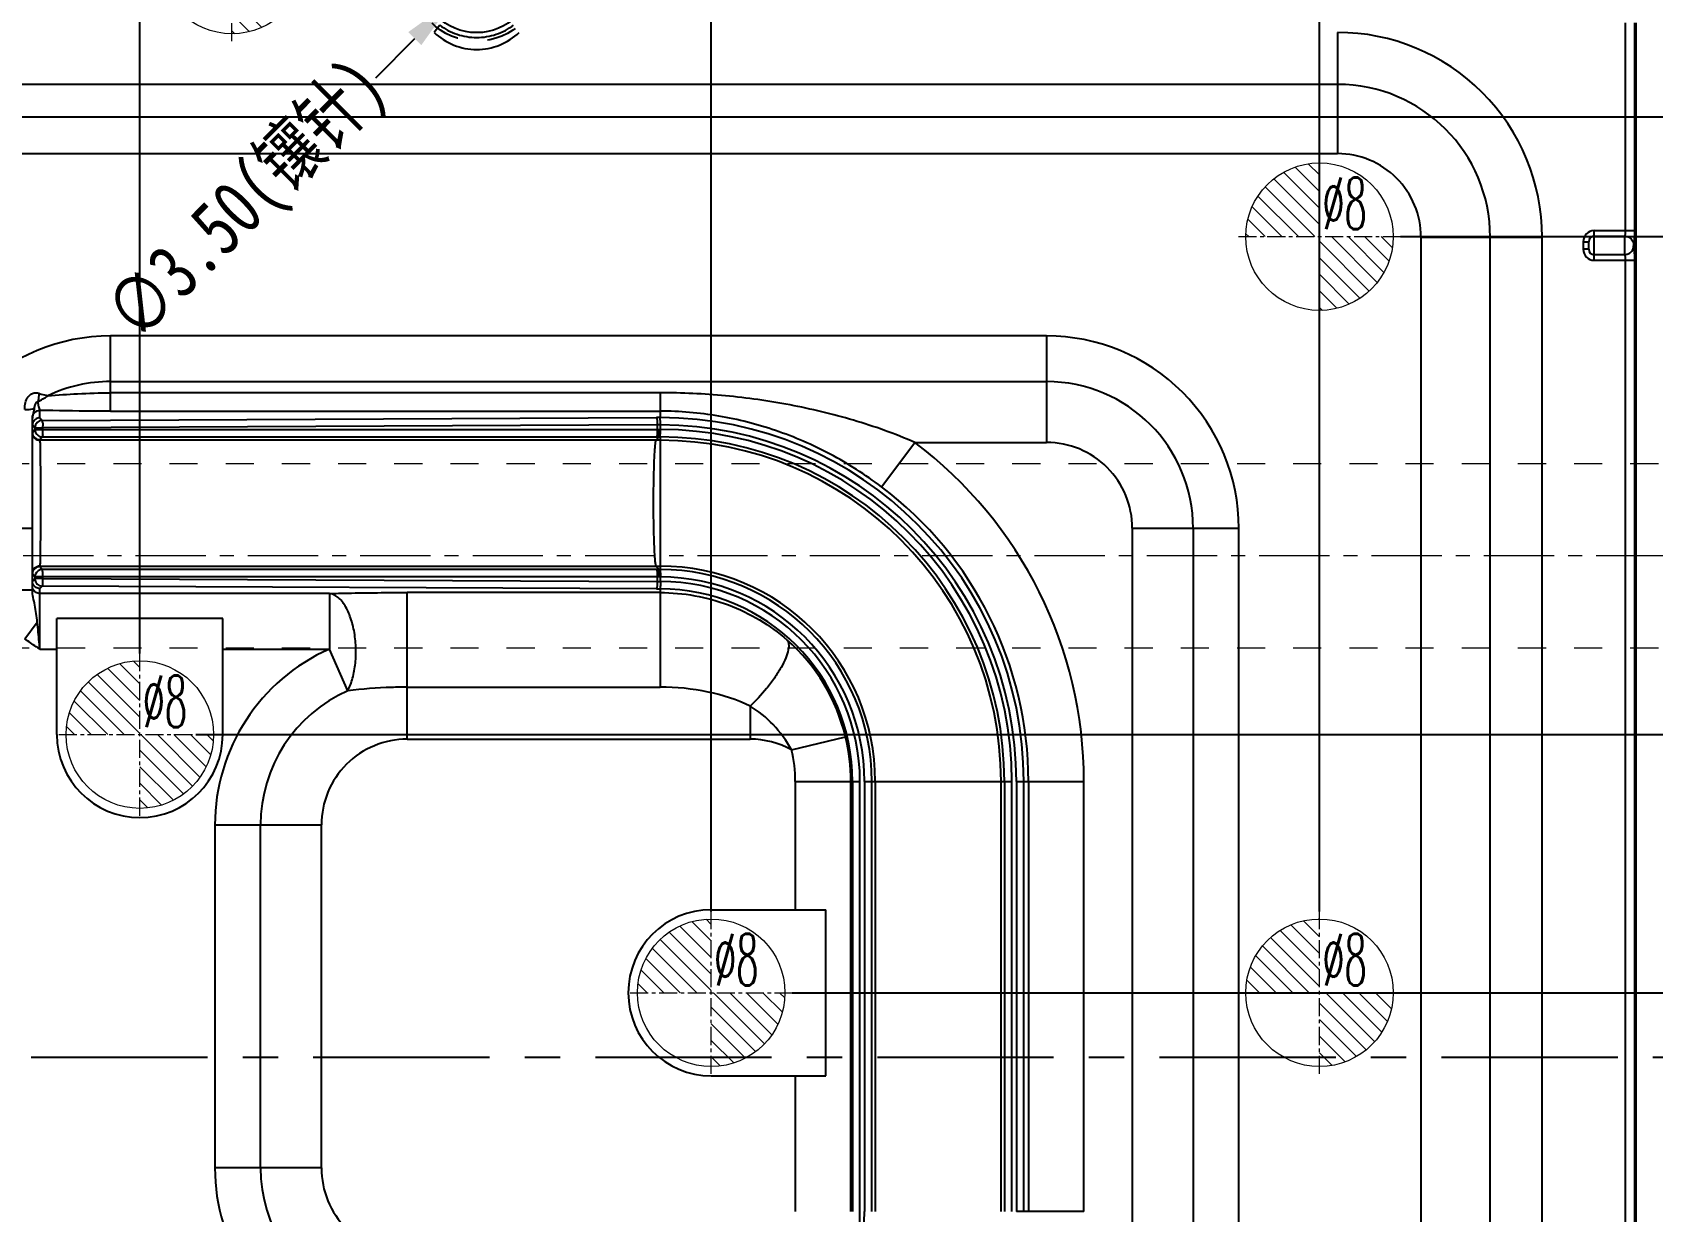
# Model space of a CAD drawing. Header units: millimetres. Extents: x 564 to 2602, y -1989 to 1042.
# Drawn here: x 854 to 941.9, y -748.7 to -684.7 of the extents above; entities that cross this region are included whole.
import ezdxf

# ---------------------------------------------------------------- set-up
doc = ezdxf.new("R2010")
doc.units = ezdxf.units.MM
doc.header["$LTSCALE"] = 16.335
doc.header["$PDMODE"] = 3
doc.header["$PDSIZE"] = 0.3125
doc.linetypes.add('CENTER', pattern=[0.6, 0.375, -0.075, 0.075, -0.075])
doc.linetypes.add('HIDDEN', pattern=[0.2, 0.1, -0.1])
doc.layers.get('0').update_dxf_attribs({"linetype": 'CONTINUOUS'})
doc.layers.get('Defpoints').update_dxf_attribs({"linetype": 'CONTINUOUS'})
for name, color, linetype, lineweight in [('cool', 153, 'HIDDEN', 9), ('dim', 82, 'CONTINUOUS', 9), ('epin', 13, 'CONTINUOUS', 9)]:
    doc.layers.add(name, color=color, linetype=linetype, lineweight=lineweight)
doc.layers.add('DEFAULT_2', color=8, linetype='HIDDEN')
doc.styles.get("Standard").update_dxf_attribs({"font": 'txt', "width": 0.8})
doc.styles.add('TXT05', font='txt.shx', dxfattribs={"width": 0.5, "bigfont": 'gbcbig.shx'})
doc.dimstyles.get("Standard").update_dxf_attribs({"dimtxt": 0.15625, "dimasz": 0.1875, "dimexe": 0.125, "dimexo": 0.0625, "dimtad": 0, "dimtih": 1, "dimtoh": 1, "dimdsep": 46, "dimtxsty": 'Standard', "dimcen": 0.09, "dimadec": 0, "dimazin": 0, "dimtp": 0.01, "dimtm": 0.01, "dimtfac": 1, "dimtofl": 0, "dimtmove": 0, "dimatfit": 3, "dimfxl": 0, "dimtolj": 1, "dimarcsym": 0})

# ---------------------------------------------------------------- blocks, each defined once
blk = doc.blocks.new('epin_ejp_8')
at = {"layer": 'epin', "ltscale": 0.5}
h = blk.add_hatch(dxfattribs=at)
h.set_pattern_fill('_ANSI31', color=123, scale=0.2, angle=90, style=0)
h.set_pattern_definition([(135, (-3069.6252, 813.4417), (-0.4490128, -0.4490128), [])])
h.paths.add_polyline_path([(0, 4, 0.414214), (-4, 0), (0, 0)])
h.paths.add_polyline_path([(4, 0), (0, 0), (0, -4, 0.414214)])
at = {"layer": 'epin', "color": 1, "linetype": 'CENTER', "ltscale": 0.16}
for p, q in [((0, -4.4), (0, 4.4)), ((-4.4, 0), (4.4, 0))]:
    blk.add_line(p, q, dxfattribs=at)
at = {"layer": 'epin', "ltscale": 0.5}
blk.add_circle((0, 0), 4, dxfattribs=at)
at = {"layer": 'epin', "color": 6, "ltscale": 0.5, "style": 'TXT05', "width": 0.5}
blk.add_text('%%c8', height=2.8, dxfattribs=at).set_placement((0.16, 0.4))
blk = doc.blocks.new('*D156')
at = {"color": 6, "linetype": 'Continuous', "lineweight": -2}
blk.add_line((872.609, -687.189), (874.728, -685.066), dxfattribs=at)
at = {"color": 6}
blk.add_solid([(874.374, -684.712), (875.082, -685.419), (876.847, -682.942)], dxfattribs=at)
at = {"layer": 'Defpoints', "color": 0}
for p in [(879.319, -680.464), (876.847, -682.942)]:
    blk.add_point(p, dxfattribs=at)
at = {"color": 4, "insert": (865.819, -693.995), "char_height": 3, "attachment_point": 5, "rotation": 45.06708}
blk.add_mtext('\\A1;∅3.50(镶针)', dxfattribs=at)
blk = doc.blocks.new('*D175')
at = {"layer": 'Defpoints', "color": 0}
for p in [(827.808, -740.305), (977.485, -740.305), (994.221, -740.305)]:
    blk.add_point(p, dxfattribs=at)
at = {"layer": 'dim', "color": 6, "linetype": 'Continuous', "lineweight": -2}
blk.add_line((977.485, -740.305), (994.221, -740.305), dxfattribs=at)
at = {"layer": 'dim', "color": 4, "insert": (996.721, -740.305), "char_height": 2.5, "attachment_point": 5}
blk.add_mtext('\\A1;0.00', dxfattribs=at)
blk = doc.blocks.new('*D176')
at = {"layer": 'Defpoints', "color": 0}
for p in [(994.221, -736.195), (956.208, -738.805), (827.808, -740.305)]:
    blk.add_point(p, dxfattribs=at)
at = {"layer": 'dim', "color": 6, "linetype": 'Continuous', "lineweight": -2}
for p, q in [((986.221, -738.805), (990.221, -736.195)), ((990.221, -736.195), (994.221, -736.195)), ((956.208, -738.805), (986.221, -738.805))]:
    blk.add_line(p, q, dxfattribs=at)
at = {"layer": 'dim', "color": 4, "insert": (996.721, -736.195), "char_height": 2.5, "attachment_point": 5}
blk.add_mtext('\\A1;1.50', dxfattribs=at)
blk = doc.blocks.new('*D177')
at = {"layer": 'Defpoints', "color": 0}
for p in [(994.221, -731.7), (895.208, -736.805), (827.808, -740.305)]:
    blk.add_point(p, dxfattribs=at)
at = {"layer": 'dim', "color": 6, "linetype": 'Continuous', "lineweight": -2}
for p, q in [((986.221, -736.805), (990.221, -731.7)), ((990.221, -731.7), (994.221, -731.7)), ((895.208, -736.805), (986.221, -736.805))]:
    blk.add_line(p, q, dxfattribs=at)
at = {"layer": 'dim', "color": 4, "insert": (997.054, -731.7), "char_height": 2.5, "attachment_point": 5}
blk.add_mtext('\\A1;3.50', dxfattribs=at)
blk = doc.blocks.new('*D178')
at = {"layer": 'Defpoints', "color": 0}
for p in [(862.843, -722.805), (994.221, -722.805), (827.808, -740.305)]:
    blk.add_point(p, dxfattribs=at)
at = {"layer": 'dim', "color": 6, "linetype": 'Continuous', "lineweight": -2}
blk.add_line((862.843, -722.805), (994.221, -722.805), dxfattribs=at)
at = {"layer": 'dim', "color": 4, "insert": (997.721, -722.805), "char_height": 2.5, "attachment_point": 5}
blk.add_mtext('\\A1;17.50', dxfattribs=at)
blk = doc.blocks.new('*D179')
at = {"layer": 'Defpoints', "color": 0}
for p in [(827.808, -740.305), (830.151, -750.805), (994.221, -750.805)]:
    blk.add_point(p, dxfattribs=at)
at = {"layer": 'dim', "color": 6, "linetype": 'Continuous', "lineweight": -2}
blk.add_line((830.151, -750.805), (994.221, -750.805), dxfattribs=at)
at = {"layer": 'dim', "color": 4, "insert": (997.554, -750.805), "char_height": 2.5, "attachment_point": 5}
blk.add_mtext('\\A1;10.50', dxfattribs=at)
blk = doc.blocks.new('*D180')
at = {"layer": 'Defpoints', "color": 0}
for p in [(827.808, -740.305), (858.867, -777.805), (994.221, -777.805)]:
    blk.add_point(p, dxfattribs=at)
at = {"layer": 'dim', "color": 6, "linetype": 'Continuous', "lineweight": -2}
blk.add_line((858.867, -777.805), (994.221, -777.805), dxfattribs=at)
at = {"layer": 'dim', "color": 4, "insert": (998.054, -777.805), "char_height": 2.5, "attachment_point": 5}
blk.add_mtext('\\A1;37.50', dxfattribs=at)
blk = doc.blocks.new('*D181')
at = {"layer": 'Defpoints', "color": 0}
for p in [(827.808, -740.305), (862.208, -815.805), (994.221, -815.805)]:
    blk.add_point(p, dxfattribs=at)
at = {"layer": 'dim', "color": 6, "linetype": 'Continuous', "lineweight": -2}
blk.add_line((862.208, -815.805), (994.221, -815.805), dxfattribs=at)
at = {"layer": 'dim', "color": 4, "insert": (998.054, -815.805), "char_height": 2.5, "attachment_point": 5}
blk.add_mtext('\\A1;75.50', dxfattribs=at)
blk = doc.blocks.new('*D182')
at = {"layer": 'Defpoints', "color": 0}
for p in [(928.208, -695.805), (994.221, -699.858), (827.808, -740.305)]:
    blk.add_point(p, dxfattribs=at)
at = {"layer": 'dim', "color": 6, "linetype": 'Continuous', "lineweight": -2}
for p, q in [((928.208, -695.805), (986.221, -695.805)), ((986.221, -695.805), (990.221, -699.858)), ((990.221, -699.858), (994.221, -699.858))]:
    blk.add_line(p, q, dxfattribs=at)
at = {"layer": 'dim', "color": 4, "insert": (998.054, -699.858), "char_height": 2.5, "attachment_point": 5}
blk.add_mtext('\\A1;44.50', dxfattribs=at)
blk = doc.blocks.new('*D183')
at = {"layer": 'Defpoints', "color": 0}
for p in [(947.408, -694.805), (994.221, -694.805), (827.808, -740.305)]:
    blk.add_point(p, dxfattribs=at)
at = {"layer": 'dim', "color": 6, "linetype": 'Continuous', "lineweight": -2}
blk.add_line((947.408, -694.805), (994.221, -694.805), dxfattribs=at)
at = {"layer": 'dim', "color": 4, "insert": (998.054, -694.805), "char_height": 2.5, "attachment_point": 5}
blk.add_mtext('\\A1;45.50', dxfattribs=at)
blk = doc.blocks.new('*D184')
at = {"layer": 'Defpoints', "color": 0}
for p in [(877.299, -681.703), (994.221, -681.703), (827.808, -740.305)]:
    blk.add_point(p, dxfattribs=at)
at = {"layer": 'dim', "color": 6, "linetype": 'Continuous', "lineweight": -2}
blk.add_line((877.299, -681.703), (994.221, -681.703), dxfattribs=at)
at = {"layer": 'dim', "color": 4, "insert": (998.054, -681.703), "char_height": 2.5, "attachment_point": 5}
blk.add_mtext('\\A1;58.60', dxfattribs=at)
blk = doc.blocks.new('*D185')
at = {"layer": 'Defpoints', "color": 0}
for p in [(994.221, -677.636), (866.993, -680.805), (827.808, -740.305)]:
    blk.add_point(p, dxfattribs=at)
at = {"layer": 'dim', "color": 6, "linetype": 'Continuous', "lineweight": -2}
for p, q in [((986.221, -680.805), (990.221, -677.636)), ((990.221, -677.636), (994.221, -677.636)), ((866.993, -680.805), (986.221, -680.805))]:
    blk.add_line(p, q, dxfattribs=at)
at = {"layer": 'dim', "color": 4, "insert": (998.054, -677.636), "char_height": 2.5, "attachment_point": 5}
blk.add_mtext('\\A1;59.50', dxfattribs=at)
blk = doc.blocks.new('*D186')
at = {"layer": 'Defpoints', "color": 0}
for p in [(832.208, -689.305), (994.221, -689.305), (827.808, -740.305)]:
    blk.add_point(p, dxfattribs=at)
at = {"layer": 'dim', "color": 6, "linetype": 'Continuous', "lineweight": -2}
blk.add_line((832.208, -689.305), (994.221, -689.305), dxfattribs=at)
at = {"layer": 'dim', "color": 4, "insert": (997.554, -689.305), "char_height": 2.5, "attachment_point": 5}
blk.add_mtext('\\A1;51.00', dxfattribs=at)
blk = doc.blocks.new('*D187')
at = {"layer": 'Defpoints', "color": 0}
for p in [(855.962, -672.151), (994.221, -672.151), (827.808, -740.305)]:
    blk.add_point(p, dxfattribs=at)
at = {"layer": 'dim', "color": 6, "linetype": 'Continuous', "lineweight": -2}
blk.add_line((855.962, -672.151), (994.221, -672.151), dxfattribs=at)
at = {"layer": 'dim', "color": 4, "insert": (997.887, -672.151), "char_height": 2.5, "attachment_point": 5}
blk.add_mtext('\\A1;68.15', dxfattribs=at)
blk = doc.blocks.new('*D188')
at = {"layer": 'Defpoints', "color": 0}
for p in [(858.262, -663.805), (994.221, -663.805), (827.808, -740.305)]:
    blk.add_point(p, dxfattribs=at)
at = {"layer": 'dim', "color": 6, "linetype": 'Continuous', "lineweight": -2}
blk.add_line((858.262, -663.805), (994.221, -663.805), dxfattribs=at)
at = {"layer": 'dim', "color": 4, "insert": (998.054, -663.805), "char_height": 2.5, "attachment_point": 5}
blk.add_mtext('\\A1;76.50', dxfattribs=at)
blk = doc.blocks.new('*D189')
at = {"layer": 'Defpoints', "color": 0}
for p in [(857.808, -644.805), (994.221, -644.805), (827.808, -740.305)]:
    blk.add_point(p, dxfattribs=at)
at = {"layer": 'dim', "color": 6, "linetype": 'Continuous', "lineweight": -2}
blk.add_line((857.808, -644.805), (994.221, -644.805), dxfattribs=at)
at = {"layer": 'dim', "color": 4, "insert": (998.054, -644.805), "char_height": 2.5, "attachment_point": 5}
blk.add_mtext('\\A1;95.50', dxfattribs=at)
blk = doc.blocks.new('*D190')
at = {"layer": 'Defpoints', "color": 0}
for p in [(962.551, -639.805), (994.375, -639.805), (827.808, -740.305)]:
    blk.add_point(p, dxfattribs=at)
at = {"layer": 'dim', "color": 6, "linetype": 'Continuous', "lineweight": -2}
blk.add_line((962.551, -639.805), (994.375, -639.805), dxfattribs=at)
at = {"layer": 'dim', "color": 4, "insert": (998.542, -639.805), "char_height": 2.5, "attachment_point": 5}
blk.add_mtext('\\A1;100.50', dxfattribs=at)
blk = doc.blocks.new('*D191')
at = {"layer": 'Defpoints', "color": 0}
for p in [(827.808, -740.305), (964.748, -840.805), (994.375, -840.805)]:
    blk.add_point(p, dxfattribs=at)
at = {"layer": 'dim', "color": 6, "linetype": 'Continuous', "lineweight": -2}
blk.add_line((964.748, -840.805), (994.375, -840.805), dxfattribs=at)
at = {"layer": 'dim', "color": 4, "insert": (998.542, -840.805), "char_height": 2.5, "attachment_point": 5}
blk.add_mtext('\\A1;100.50', dxfattribs=at)
blk = doc.blocks.new('*D193')
at = {"layer": 'Defpoints', "color": 0}
for p in [(848.319, -609.288), (855.962, -671.724), (827.808, -740.305)]:
    blk.add_point(p, dxfattribs=at)
at = {"layer": 'dim', "color": 6, "linetype": 'Continuous', "lineweight": -2}
for p, q in [((848.319, -613.288), (848.319, -609.288)), ((855.962, -617.288), (848.319, -613.288)), ((855.962, -671.724), (855.962, -617.288))]:
    blk.add_line(p, q, dxfattribs=at)
at = {"layer": 'dim', "color": 4, "insert": (848.319, -605.621), "char_height": 2.5, "attachment_point": 5, "rotation": 90}
blk.add_mtext('\\A1;28.15', dxfattribs=at)
blk = doc.blocks.new('*D194')
at = {"layer": 'Defpoints', "color": 0}
for p in [(859.808, -609.288), (859.808, -718.405), (827.808, -740.305)]:
    blk.add_point(p, dxfattribs=at)
at = {"layer": 'dim', "color": 6, "linetype": 'Continuous', "lineweight": -2}
blk.add_line((859.808, -718.405), (859.808, -609.288), dxfattribs=at)
at = {"layer": 'dim', "color": 4, "insert": (859.808, -605.621), "char_height": 2.5, "attachment_point": 5, "rotation": 90}
blk.add_mtext('\\A1;32.00', dxfattribs=at)
blk = doc.blocks.new('*D195')
at = {"layer": 'Defpoints', "color": 0}
for p in [(854.902, -609.288), (857.808, -640.405), (827.808, -740.305)]:
    blk.add_point(p, dxfattribs=at)
at = {"layer": 'dim', "color": 6, "linetype": 'Continuous', "lineweight": -2}
for p, q in [((854.902, -613.288), (854.902, -609.288)), ((857.808, -617.288), (854.902, -613.288)), ((857.808, -640.405), (857.808, -617.288))]:
    blk.add_line(p, q, dxfattribs=at)
at = {"layer": 'dim', "color": 4, "insert": (854.902, -605.788), "char_height": 2.5, "attachment_point": 5, "rotation": 90}
blk.add_mtext('\\A1;30.00', dxfattribs=at)
blk = doc.blocks.new('*D196')
at = {"layer": 'Defpoints', "color": 0}
for p in [(864.808, -609.288), (864.808, -676.405), (827.808, -740.305)]:
    blk.add_point(p, dxfattribs=at)
at = {"layer": 'dim', "color": 6, "linetype": 'Continuous', "lineweight": -2}
blk.add_line((864.808, -676.405), (864.808, -609.288), dxfattribs=at)
at = {"layer": 'dim', "color": 4, "insert": (864.808, -605.621), "char_height": 2.5, "attachment_point": 5, "rotation": 90}
blk.add_mtext('\\A1;37.00', dxfattribs=at)
blk = doc.blocks.new('*D197')
at = {"layer": 'Defpoints', "color": 0}
for p in [(878.083, -609.288), (878.083, -681.703), (827.808, -740.305)]:
    blk.add_point(p, dxfattribs=at)
at = {"layer": 'dim', "color": 6, "linetype": 'Continuous', "lineweight": -2}
blk.add_line((878.083, -681.703), (878.083, -609.288), dxfattribs=at)
at = {"layer": 'dim', "color": 4, "insert": (878.083, -605.455), "char_height": 2.5, "attachment_point": 5, "rotation": 90}
blk.add_mtext('\\A1;50.28', dxfattribs=at)
blk = doc.blocks.new('*D198')
at = {"layer": 'Defpoints', "color": 0}
for p in [(890.808, -609.288), (890.808, -732.405), (827.808, -740.305)]:
    blk.add_point(p, dxfattribs=at)
at = {"layer": 'dim', "color": 6, "linetype": 'Continuous', "lineweight": -2}
blk.add_line((890.808, -732.405), (890.808, -609.288), dxfattribs=at)
at = {"layer": 'dim', "color": 4, "insert": (890.808, -605.621), "char_height": 2.5, "attachment_point": 5, "rotation": 90}
blk.add_mtext('\\A1;63.00', dxfattribs=at)
blk = doc.blocks.new('*D199')
at = {"layer": 'Defpoints', "color": 0}
for p in [(923.808, -609.288), (923.808, -732.405), (827.808, -740.305)]:
    blk.add_point(p, dxfattribs=at)
at = {"layer": 'dim', "color": 6, "linetype": 'Continuous', "lineweight": -2}
blk.add_line((923.808, -732.405), (923.808, -609.288), dxfattribs=at)
at = {"layer": 'dim', "color": 4, "insert": (923.808, -605.621), "char_height": 2.5, "attachment_point": 5, "rotation": 90}
blk.add_mtext('\\A1;96.00', dxfattribs=at)
blk = doc.blocks.new('*D200')
at = {"layer": 'Defpoints', "color": 0}
for p in [(951.808, -609.288), (951.808, -734.405), (827.808, -740.305)]:
    blk.add_point(p, dxfattribs=at)
at = {"layer": 'dim', "color": 6, "linetype": 'Continuous', "lineweight": -2}
blk.add_line((951.808, -734.405), (951.808, -609.288), dxfattribs=at)
at = {"layer": 'dim', "color": 4, "insert": (951.808, -604.955), "char_height": 2.5, "attachment_point": 5, "rotation": 90}
blk.add_mtext('\\A1;124.00', dxfattribs=at)
blk = doc.blocks.new('*D201')
at = {"layer": 'Defpoints', "color": 0}
for p in [(930.348, -609.288), (925.808, -659.405), (827.808, -740.305)]:
    blk.add_point(p, dxfattribs=at)
at = {"layer": 'dim', "color": 6, "linetype": 'Continuous', "lineweight": -2}
for p, q in [((930.348, -613.288), (930.348, -609.288)), ((925.808, -617.288), (930.348, -613.288)), ((925.808, -659.405), (925.808, -617.288))]:
    blk.add_line(p, q, dxfattribs=at)
at = {"layer": 'dim', "color": 4, "insert": (930.348, -605.621), "char_height": 2.5, "attachment_point": 5, "rotation": 90}
blk.add_mtext('\\A1;98.00', dxfattribs=at)
blk = doc.blocks.new('*D202')
at = {"layer": 'Defpoints', "color": 0}
for p in [(896.808, -609.288), (896.808, -659.405), (827.808, -740.305)]:
    blk.add_point(p, dxfattribs=at)
at = {"layer": 'dim', "color": 6, "linetype": 'Continuous', "lineweight": -2}
blk.add_line((896.808, -659.405), (896.808, -609.288), dxfattribs=at)
at = {"layer": 'dim', "color": 4, "insert": (896.808, -605.621), "char_height": 2.5, "attachment_point": 5, "rotation": 90}
blk.add_mtext('\\A1;69.00', dxfattribs=at)
blk = doc.blocks.new('*D203')
at = {"layer": 'Defpoints', "color": 0}
for p in [(960.808, -609.288), (960.808, -635.997), (827.808, -740.305)]:
    blk.add_point(p, dxfattribs=at)
at = {"layer": 'dim', "color": 6, "linetype": 'Continuous', "lineweight": -2}
blk.add_line((960.808, -635.997), (960.808, -609.288), dxfattribs=at)
at = {"layer": 'dim', "color": 4, "insert": (960.808, -604.955), "char_height": 2.5, "attachment_point": 5, "rotation": 90}
blk.add_mtext('\\A1;133.00', dxfattribs=at)
blk = doc.blocks.new('*D205')
at = {"layer": 'Defpoints', "color": 0}
for p in [(827.808, -740.305), (857.808, -779.322), (857.808, -869.503)]:
    blk.add_point(p, dxfattribs=at)
at = {"layer": 'dim', "color": 6, "linetype": 'Continuous', "lineweight": -2}
blk.add_line((857.808, -779.322), (857.808, -869.503), dxfattribs=at)
at = {"layer": 'dim', "color": 4, "insert": (857.808, -873.003), "char_height": 2.5, "attachment_point": 5, "rotation": 90}
blk.add_mtext('\\A1;30.00', dxfattribs=at)
blk = doc.blocks.new('*D206')
at = {"layer": 'Defpoints', "color": 0}
for p in [(827.808, -740.305), (923.808, -781.805), (923.808, -869.503)]:
    blk.add_point(p, dxfattribs=at)
at = {"layer": 'dim', "color": 6, "linetype": 'Continuous', "lineweight": -2}
blk.add_line((923.808, -781.805), (923.808, -869.503), dxfattribs=at)
at = {"layer": 'dim', "color": 4, "insert": (923.808, -873.17), "char_height": 2.5, "attachment_point": 5, "rotation": 90}
blk.add_mtext('\\A1;96.00', dxfattribs=at)
blk = doc.blocks.new('*D207')
at = {"layer": 'Defpoints', "color": 0}
for p in [(827.808, -740.305), (926.808, -817.787), (929.632, -869.503)]:
    blk.add_point(p, dxfattribs=at)
at = {"layer": 'dim', "color": 6, "linetype": 'Continuous', "lineweight": -2}
for p, q in [((926.808, -817.787), (926.808, -861.503)), ((926.808, -861.503), (929.632, -865.503)), ((929.632, -865.503), (929.632, -869.503))]:
    blk.add_line(p, q, dxfattribs=at)
at = {"layer": 'dim', "color": 4, "insert": (929.632, -873.17), "char_height": 2.5, "attachment_point": 5, "rotation": 90}
blk.add_mtext('\\A1;99.00', dxfattribs=at)
blk = doc.blocks.new('*D208')
at = {"layer": 'Defpoints', "color": 0}
for p in [(827.808, -740.305), (960.808, -840.805), (960.808, -869.503)]:
    blk.add_point(p, dxfattribs=at)
at = {"layer": 'dim', "color": 6, "linetype": 'Continuous', "lineweight": -2}
blk.add_line((960.808, -840.805), (960.808, -869.503), dxfattribs=at)
at = {"layer": 'dim', "color": 4, "insert": (960.808, -873.836), "char_height": 2.5, "attachment_point": 5, "rotation": 90}
blk.add_mtext('\\A1;133.00', dxfattribs=at)

msp = doc.modelspace()

# ---------------------------------------------------------------- linework, layer by layer
at = {"color": 7, "linetype": 'Continuous'}
for p, q in [((876.076, -684.332), (875.771, -684.731)), ((924.788, -684.731), (924.788, -691.305)), ((940.392, -684.217), (940.392, -695.478)), ((940.892, -684.217), (940.892, -695.478)), ((940.997, -789.794), (940.997, -684.217)), ((924.788, -687.549), (842.438, -687.549)), ((842.438, -691.305), (924.788, -691.305)), ((929.313, -695.83), (935.887, -695.83)), ((929.313, -695.83), (929.313, -778.181)), ((933.07, -778.181), (933.07, -695.83)), ((935.887, -778.181), (935.887, -695.83)), ((938.111, -696.082), (938.413, -696.082)), ((938.111, -696.082), (938.111, -696.484)), ((938.413, -696.484), (938.413, -696.082)), ((938.714, -695.478), (940.892, -695.478)), ((938.714, -695.78), (938.714, -695.478)), ((938.714, -695.78), (940.364, -695.78)), ((938.714, -696.481), (938.714, -695.821)), ((940.357, -695.78), (940.357, -696.785)), ((938.413, -696.484), (938.111, -696.484)), ((940.364, -696.785), (938.714, -696.785)), ((938.714, -697.087), (938.714, -696.785)), ((938.714, -697.087), (940.892, -697.087)), ((940.392, -697.087), (940.392, -776.924)), ((940.892, -697.087), (940.892, -776.924)), ((858.224, -705.267), (858.224, -701.188)), ((909.002, -701.188), (858.224, -701.188)), ((909.002, -701.188), (909.002, -706.964)), ((858.224, -703.663), (909.002, -703.663)), ((888.037, -704.273), (858.224, -704.273)), ((888.037, -704.273), (888.037, -705.614)), ((853.981, -714.976), (853.981, -705.641)), ((854.383, -705.634), (854.383, -705.223)), ((854.383, -705.634), (854.516, -705.767)), ((854.516, -705.767), (887.844, -705.614)), ((858.224, -705.267), (888.037, -705.267)), ((854.114, -706.169), (853.981, -706.036)), ((853.981, -706.42), (854.114, -706.261)), ((854.114, -706.169), (854.114, -706.261)), ((854.114, -706.169), (854.551, -706.169)), ((854.114, -706.261), (888.054, -706.261)), ((854.518, -706.663), (854.385, -706.821)), ((854.518, -706.663), (887.846, -706.663)), ((887.879, -706.016), (854.551, -706.169)), ((854.551, -706.261), (854.551, -706.169)), ((887.821, -706.847), (887.95, -706.663)), ((887.879, -706.016), (887.879, -706.261)), ((888.037, -706.663), (888.037, -713.855)), ((888.054, -706.261), (888.054, -706.015)), ((854.385, -706.847), (854.385, -706.821)), ((888.037, -706.847), (854.385, -706.847)), ((900.043, -709.372), (901.854, -706.964)), ((901.854, -706.964), (909.002, -706.964)), ((847.795, -711.616), (853.981, -711.616)), ((913.654, -711.617), (919.43, -711.617)), ((913.654, -711.617), (913.654, -762.394)), ((916.955, -711.617), (916.955, -762.394)), ((919.43, -762.394), (919.43, -711.617)), ((854.385, -713.697), (854.385, -713.671)), ((854.385, -713.671), (888.037, -713.671)), ((854.385, -713.697), (854.518, -713.855)), ((887.95, -713.855), (887.821, -713.671)), ((854.114, -714.257), (853.981, -714.099)), ((853.981, -714.482), (854.114, -714.349)), ((854.114, -714.257), (854.114, -714.349)), ((888.054, -714.257), (854.114, -714.257)), ((854.551, -714.349), (854.114, -714.349)), ((887.846, -713.855), (854.518, -713.855)), ((854.551, -714.349), (854.551, -714.257)), ((854.551, -714.349), (887.879, -714.502)), ((887.879, -714.257), (887.879, -714.502)), ((888.054, -714.503), (888.054, -714.257)), ((853.981, -714.976), (852.504, -714.976)), ((854.516, -714.751), (854.383, -714.884)), ((854.383, -718.169), (854.383, -714.884)), ((870.091, -715.156), (854.383, -715.156)), ((887.844, -714.904), (854.516, -714.751)), ((870.091, -715.156), (870.091, -718.169)), ((888.037, -715.104), (874.312, -715.104)), ((874.312, -723.052), (874.312, -715.104)), ((888.037, -714.904), (888.037, -720.232)), ((853.572, -717.619), (854.248, -716.71)), ((855.308, -722.805), (855.308, -716.505)), ((864.308, -716.505), (855.308, -716.505)), ((864.308, -722.805), (864.308, -716.505)), ((854.383, -718.169), (855.308, -718.169)), ((864.308, -718.169), (870.091, -718.169)), ((871.093, -720.432), (870.091, -718.169)), ((874.312, -720.232), (888.037, -720.232)), ((892.914, -721.262), (892.914, -723.052)), ((874.312, -723.052), (892.914, -723.052)), ((895.167, -723.634), (898.096, -722.932)), ((895.368, -725.342), (898.876, -725.342)), ((895.368, -725.342), (895.368, -732.305)), ((898.381, -748.669), (898.381, -725.342)), ((898.474, -725.342), (898.474, -748.669)), ((898.876, -748.669), (898.876, -725.342)), ((899.122, -725.342), (907.117, -725.342)), ((899.122, -725.342), (899.122, -748.669)), ((899.523, -748.669), (899.523, -725.342)), ((899.707, -725.342), (899.707, -748.669)), ((906.532, -748.669), (906.532, -725.342)), ((906.716, -725.342), (906.716, -748.669)), ((907.117, -748.669), (907.117, -725.342)), ((907.363, -725.342), (911.029, -725.342)), ((907.363, -725.342), (907.363, -748.669)), ((907.765, -748.669), (907.765, -725.342)), ((908.017, -725.342), (908.017, -748.669)), ((911.029, -748.669), (911.029, -725.342)), ((863.883, -727.704), (869.66, -727.704)), ((863.883, -727.704), (863.883, -746.306)), ((866.359, -746.306), (866.359, -727.704)), ((869.66, -746.306), (869.66, -727.705)), ((890.808, -732.305), (897.032, -732.305)), ((897.032, -741.305), (897.032, -732.305)), ((890.808, -741.305), (897.032, -741.305)), ((895.368, -741.305), (895.368, -748.669)), ((869.66, -746.306), (863.883, -746.306)), ((911.029, -748.669), (907.363, -748.669))]:
    msp.add_line(p, q, dxfattribs=at)
at = {"color": 1, "linetype": 'CENTER', "ltscale": 1.561163}
msp.add_line((670.308, -740.305), (985.308, -740.305), dxfattribs=at)
at = {"color": 7, "linetype": 'Continuous'}
msp.add_circle((878.083, -681.703), 3.041, dxfattribs=at)
for centre, radius, start, end in [((924.788, -695.83), 11.099, 359.99958, 90.00042), ((924.788, -695.83), 8.281, 0, 90), ((924.788, -695.83), 4.525, 359.99997, 90.00003), ((938.714, -696.082), 0.603, 90.06505, 180.00049), ((938.714, -696.082), 0.302, 90, 180), ((938.714, -696.484), 0.603, 179.99986, 269.93434), ((938.714, -696.484), 0.302, 180, 270), ((858.224, -711.617), 10.429, 89.99973, 179.99989), ((909.002, -711.617), 10.429, 359.99971, 90.00029), ((858.224, -711.617), 7.953, 90, 115.34367), ((909.002, -711.617), 7.953, 0, 90), ((853.487, -705.44), 0.512, 338.69161, 347.9063), ((854.572, -705.641), 0.592, 170.86195, 179.92356), ((854.516, -706.17), 0.402, 90.19003, 179.84272), ((888.053, -750.707), 45.093, 90.02013, 90.26524), ((888.037, -725.342), 19.728, 0, 90), ((854.383, -706.418), 0.402, 180.15132, 270.27011), ((854.383, -706.445), 0.402, 180.02022, 270.37096), ((854.518, -706.26), 0.404, 180.2237, 194.66466), ((854.517, -706.262), 0.401, 248.08716, 270.08895), ((850.076, -706.188), 4.475, 0.25109, 1.54092), ((850.075, -706.262), 4.476, 358.72846, 0.00946), ((887.846, -668.467), 38.196, 270.00015, 270.15611), ((888.054, -737.836), 31.821, 89.99941, 90.315), ((888.054, -668.411), 38.252, 269.84402, 269.97397), ((888.037, -725.342), 18.679, 0, 90), ((888.037, -725.342), 19.326, 0.00005, 89.94836), ((888.037, -725.342), 19.08, 0.00002, 89.9477), ((888.037, -725.342), 18.495, 0, 90), ((888.037, -725.342), 22.992, 0.00002, 53.06372), ((909.002, -711.617), 4.652, 359.99999, 90.00001), ((888.037, -725.342), 19.98, 0, 53.06372), ((854.383, -714.073), 0.402, 89.6292, 179.98111), ((854.383, -714.1), 0.402, 89.7289, 179.84968), ((888.037, -725.342), 11.67, 0, 90), ((854.518, -714.348), 0.404, 180.18871, 194.01091), ((854.517, -714.258), 0.403, 89.86566, 159.03698), ((850.076, -714.33), 4.475, 358.4591, 359.74891), ((887.846, -752.046), 38.191, 89.84387, 89.99986), ((888.054, -682.68), 31.823, 269.68498, 270.00055), ((888.054, -752.109), 38.253, 90.02604, 90.15598), ((888.037, -725.342), 11.486, 0, 90), ((888.037, -725.342), 11.085, 359.99991, 89.90997), ((888.037, -725.342), 10.839, 359.99995, 89.90793), ((854.517, -714.35), 0.401, 246.23232, 269.79415), ((888.053, -669.741), 45.163, 269.73477, 269.9795), ((888.037, -725.342), 10.437, 0, 90), ((888.247, -725.291), 10.128, 13.46736, 48.72269), ((874.312, -727.705), 10.429, 113.87836, 179.99964), ((874.312, -727.705), 7.953, 113.87836, 179.99967), ((859.808, -722.805), 4.5, 180, 0), ((874.312, -727.705), 4.652, 89.9999, 180.0001), ((892.914, -727.705), 4.652, 61.03854, 90), ((888.037, -725.342), 10.344, 0, 13.47026), ((888.037, -725.342), 7.331, 0, 13.47028), ((890.808, -736.805), 4.5, 90, 270), ((874.312, -746.306), 10.429, 180, 246.12164), ((874.312, -746.306), 7.953, 180, 246.12164), ((874.312, -746.306), 4.652, 179.99999, 270.00001), ((888.037, -748.669), 11.085, 269.99991, 0.00009), ((888.037, -748.669), 10.839, 269.99996, 0.00004)]:
    msp.add_arc(centre, radius, start, end, dxfattribs=at)
for points, knots in [([(875.771, -684.731), (876.08, -685.02), (876.809, -685.488), (878.083, -685.747), (879.355, -685.487), (880.086, -685.021), (880.394, -684.731)], [0, 0, 0, 0, 0.250084, 0.500026, 0.749957, 1, 1, 1, 1]), ([(876.076, -684.332), (876.358, -684.547), (877.003, -684.889), (878.083, -685.063), (879.162, -684.889), (879.808, -684.547), (880.09, -684.332)], [0, 0, 0, 0, 0.248171, 0.500007, 0.751831, 1, 1, 1, 1]), ([(940.357, -695.78), (940.443, -695.78), (940.619, -695.826), (940.747, -695.955), (940.79, -696.03)], [0, 0, 0, 0, 0.499934, 1, 1, 1, 1]), ([(940.392, -695.478), (940.392, -695.517), (940.391, -695.588), (940.386, -695.672), (940.381, -695.726), (940.376, -695.754), (940.372, -695.77), (940.367, -695.78), (940.364, -695.78)], [0, 0, 0, 0, 0.378255, 0.699265, 0.822763, 0.915255, 0.973952, 1, 1, 1, 1]), ([(940.614, -695.847), (940.689, -695.89), (940.818, -696.018), (940.864, -696.194), (940.864, -696.28)], [0, 0, 0, 0, 0.499934, 1, 1, 1, 1]), ([(940.892, -695.478), (940.892, -695.582), (940.891, -695.733), (940.887, -695.925), (940.884, -696.045), (940.88, -696.144), (940.875, -696.215), (940.871, -696.26), (940.867, -696.277), (940.865, -696.283), (940.863, -696.283)], [0, 0, 0, 0, 0.386585, 0.560633, 0.712428, 0.83587, 0.925938, 0.98044, 0.994336, 1, 1, 1, 1]), ([(940.357, -696.78), (940.443, -696.78), (940.619, -696.733), (940.747, -696.605), (940.79, -696.53)], [0, 0, 0, 0, 0.499982, 1, 1, 1, 1]), ([(940.364, -696.785), (940.367, -696.785), (940.372, -696.795), (940.376, -696.811), (940.381, -696.839), (940.386, -696.893), (940.391, -696.977), (940.392, -697.048), (940.392, -697.087)], [0, 0, 0, 0, 0.025983, 0.08454, 0.176933, 0.300342, 0.621293, 1, 1, 1, 1]), ([(940.614, -696.713), (940.689, -696.67), (940.818, -696.542), (940.864, -696.366), (940.864, -696.28)], [0, 0, 0, 0, 0.499934, 1, 1, 1, 1]), ([(940.863, -696.283), (940.868, -696.283), (940.869, -696.312), (940.876, -696.346), (940.879, -696.423), (940.884, -696.519), (940.887, -696.64), (940.891, -696.832), (940.892, -696.983), (940.892, -697.087)], [0, 0, 0, 0, 0.018164, 0.071603, 0.161959, 0.285606, 0.437665, 0.612109, 1, 1, 1, 1]), ([(853.561, -705.174), (853.562, -705.078), (853.582, -704.869), (853.666, -704.604), (853.809, -704.404), (853.972, -704.292), (854.162, -704.257), (854.282, -704.282), (854.336, -704.3)], [0, 0, 0, 0, 0.209569, 0.455582, 0.593302, 0.737218, 0.875634, 1, 1, 1, 1]), ([(854.085, -705.11), (854.097, -705.053), (854.123, -704.958), (854.164, -704.847), (854.225, -704.745), (854.263, -704.761)], [0, 0, 0, 0, 0.431702, 0.688666, 1, 1, 1, 1]), ([(854.336, -704.3), (854.334, -704.344), (854.322, -704.499), (854.298, -704.655), (854.263, -704.761)], [0, 0, 0, 0, 0.28646, 1, 1, 1, 1]), ([(854.263, -704.761), (854.275, -704.82), (854.295, -704.925), (854.325, -705.064), (854.352, -705.158), (854.37, -705.21), (854.383, -705.223)], [0, 0, 0, 0, 0.376686, 0.674743, 0.884853, 1, 1, 1, 1]), ([(854.336, -704.3), (854.377, -704.313), (854.536, -704.363), (854.698, -704.404), (854.82, -704.429)], [0, 0, 0, 0, 0.257634, 1, 1, 1, 1]), ([(854.82, -704.429), (855.357, -704.39), (856.49, -704.307), (857.626, -704.273), (858.224, -704.273)], [0, 0, 0, 0, 0.473974, 1, 1, 1, 1]), ([(901.854, -706.964), (900.771, -706.489), (898.539, -705.699), (895.092, -704.876), (891.583, -704.381), (889.22, -704.269), (888.037, -704.273)], [0, 0, 0, 0, 0.250352, 0.499887, 0.749484, 1, 1, 1, 1]), ([(853.561, -705.174), (853.611, -705.179), (853.787, -705.189), (853.971, -705.165), (854.085, -705.11)], [0, 0, 0, 0, 0.287983, 1, 1, 1, 1]), ([(854.085, -705.11), (854.066, -705.197), (854.032, -705.342), (853.998, -705.487), (853.988, -705.547)], [0, 0, 0, 0, 0.590747, 1, 1, 1, 1]), ([(853.988, -705.547), (854, -705.489), (854.051, -705.376), (854.146, -705.294), (854.201, -705.267)], [0, 0, 0, 0, 0.489854, 1, 1, 1, 1]), ([(854.383, -705.634), (854.313, -705.634), (854.172, -705.672), (854.069, -705.776), (854.034, -705.836)], [0, 0, 0, 0, 0.500053, 1, 1, 1, 1]), ([(854.201, -705.267), (854.216, -705.259), (854.274, -705.235), (854.337, -705.223), (854.383, -705.223)], [0, 0, 0, 0, 0.259121, 1, 1, 1, 1]), ([(858.224, -705.267), (857.894, -705.267), (856.613, -705.264), (855.333, -705.248), (854.383, -705.223)], [0, 0, 0, 0, 0.257846, 1, 1, 1, 1]), ([(854.54, -705.892), (854.538, -705.875), (854.535, -705.846), (854.53, -705.807), (854.524, -705.783), (854.519, -705.769), (854.516, -705.767)], [0, 0, 0, 0, 0.392844, 0.695718, 0.898603, 1, 1, 1, 1]), ([(887.844, -705.614), (887.848, -705.616), (887.852, -705.63), (887.858, -705.654), (887.864, -705.692), (887.871, -705.766), (887.877, -705.875), (887.879, -705.968), (887.879, -706.016)], [0, 0, 0, 0, 0.030825, 0.094068, 0.189529, 0.315968, 0.643269, 1, 1, 1, 1]), ([(900.043, -709.372), (899.163, -708.71), (897.321, -707.535), (894.342, -706.241), (891.23, -705.447), (889.101, -705.267), (888.037, -705.267)], [0, 0, 0, 0, 0.256207, 0.505716, 0.752511, 1, 1, 1, 1]), ([(888.054, -706.015), (888.054, -705.966), (888.052, -705.874), (888.048, -705.764), (888.044, -705.693), (888.043, -705.654), (888.04, -705.63), (888.039, -705.617), (888.037, -705.614)], [0, 0, 0, 0, 0.370211, 0.688655, 0.813193, 0.908489, 0.971434, 1, 1, 1, 1]), ([(854.541, -706.537), (854.539, -706.566), (854.536, -706.606), (854.526, -706.646), (854.522, -706.66), (854.518, -706.663)], [0, 0, 0, 0, 0.691277, 0.89548, 1, 1, 1, 1]), ([(854.54, -705.892), (854.541, -705.905), (854.546, -705.963), (854.548, -706.022), (854.549, -706.068)], [0, 0, 0, 0, 0.221753, 1, 1, 1, 1]), ([(854.541, -706.537), (854.542, -706.524), (854.546, -706.465), (854.549, -706.407), (854.55, -706.361)], [0, 0, 0, 0, 0.222138, 1, 1, 1, 1]), ([(887.879, -706.261), (887.879, -706.309), (887.878, -706.401), (887.873, -706.51), (887.865, -706.584), (887.86, -706.622), (887.854, -706.647), (887.85, -706.66), (887.846, -706.663)], [0, 0, 0, 0, 0.355024, 0.681138, 0.807669, 0.903715, 0.967956, 1, 1, 1, 1]), ([(887.966, -706.261), (887.966, -706.309), (887.965, -706.401), (887.963, -706.51), (887.96, -706.583), (887.957, -706.622), (887.954, -706.646), (887.953, -706.659), (887.95, -706.663)], [0, 0, 0, 0, 0.357122, 0.684826, 0.811618, 0.907393, 0.97061, 1, 1, 1, 1]), ([(888.037, -706.663), (888.039, -706.659), (888.04, -706.646), (888.043, -706.621), (888.045, -706.583), (888.048, -706.511), (888.052, -706.403), (888.054, -706.311), (888.054, -706.261)], [0, 0, 0, 0, 0.030097, 0.094104, 0.189951, 0.314542, 0.631862, 1, 1, 1, 1]), ([(854.385, -706.847), (854.391, -706.88), (854.392, -706.986), (854.4, -707.201), (854.404, -707.524), (854.409, -707.944), (854.413, -708.446), (854.417, -709.227), (854.418, -709.839), (854.418, -710.259)], [0, 0, 0, 0, 0.029362, 0.093032, 0.188783, 0.313311, 0.4623, 0.630463, 1, 1, 1, 1]), ([(887.821, -713.671), (887.815, -713.661), (887.805, -713.626), (887.792, -713.562), (887.778, -713.467), (887.759, -713.286), (887.74, -712.993), (887.72, -712.573), (887.703, -712.07), (887.686, -711.29), (887.68, -710.465), (887.683, -709.625), (887.691, -709.014), (887.703, -708.448), (887.719, -707.945), (887.74, -707.525), (887.76, -707.233), (887.778, -707.051), (887.791, -706.956), (887.803, -706.892), (887.814, -706.857), (887.821, -706.847)], [0, 0, 0, 0, 0.0055, 0.015243, 0.029208, 0.047317, 0.095294, 0.157573, 0.231956, 0.315842, 0.499988, 0.593724, 0.684134, 0.768019, 0.842398, 0.904675, 0.952652, 0.97075, 0.984694, 0.994425, 1, 1, 1, 1]), ([(854.418, -710.259), (854.418, -710.679), (854.417, -711.291), (854.413, -712.072), (854.409, -712.574), (854.404, -712.994), (854.4, -713.317), (854.392, -713.532), (854.391, -713.638), (854.385, -713.671)], [0, 0, 0, 0, 0.36953, 0.537697, 0.686685, 0.811204, 0.906972, 0.970633, 1, 1, 1, 1]), ([(854.541, -713.981), (854.539, -713.952), (854.536, -713.912), (854.526, -713.872), (854.522, -713.858), (854.518, -713.855)], [0, 0, 0, 0, 0.691277, 0.89548, 1, 1, 1, 1]), ([(854.54, -714.626), (854.541, -714.613), (854.546, -714.555), (854.548, -714.496), (854.549, -714.45)], [0, 0, 0, 0, 0.221754, 1, 1, 1, 1]), ([(854.551, -714.257), (854.551, -714.232), (854.55, -714.14), (854.547, -714.048), (854.541, -713.981)], [0, 0, 0, 0, 0.273485, 1, 1, 1, 1]), ([(887.879, -714.502), (887.879, -714.554), (887.877, -714.646), (887.871, -714.754), (887.864, -714.823), (887.859, -714.862), (887.853, -714.887), (887.848, -714.901), (887.844, -714.904)], [0, 0, 0, 0, 0.382136, 0.683917, 0.800507, 0.897194, 0.96542, 1, 1, 1, 1]), ([(887.846, -713.855), (887.85, -713.858), (887.854, -713.871), (887.86, -713.896), (887.865, -713.935), (887.873, -714.008), (887.878, -714.117), (887.879, -714.209), (887.879, -714.257)], [0, 0, 0, 0, 0.032044, 0.096285, 0.192331, 0.318862, 0.644976, 1, 1, 1, 1]), ([(887.968, -714.257), (887.968, -714.209), (887.966, -714.117), (887.964, -714.008), (887.96, -713.935), (887.957, -713.896), (887.954, -713.872), (887.953, -713.859), (887.95, -713.855)], [0, 0, 0, 0, 0.35709, 0.684793, 0.811596, 0.907386, 0.970615, 1, 1, 1, 1]), ([(888.037, -713.855), (888.039, -713.859), (888.039, -713.872), (888.042, -713.897), (888.044, -713.935), (888.047, -714.007), (888.051, -714.116), (888.053, -714.207), (888.054, -714.257)], [0, 0, 0, 0, 0.030023, 0.094004, 0.189853, 0.314463, 0.631831, 1, 1, 1, 1]), ([(888.054, -714.503), (888.053, -714.552), (888.05, -714.645), (888.047, -714.754), (888.044, -714.826), (888.042, -714.864), (888.039, -714.888), (888.039, -714.901), (888.037, -714.904)], [0, 0, 0, 0, 0.370292, 0.68882, 0.813385, 0.908678, 0.971576, 1, 1, 1, 1]), ([(854.248, -716.71), (854.218, -716.399), (854.148, -715.953), (854.025, -715.382), (853.981, -715.11), (853.981, -714.976)], [0, 0, 0, 0, 0.533076, 0.770099, 1, 1, 1, 1]), ([(854.383, -714.884), (854.313, -714.884), (854.172, -714.846), (854.069, -714.742), (854.034, -714.682)], [0, 0, 0, 0, 0.500065, 1, 1, 1, 1]), ([(854.383, -715.156), (854.314, -715.156), (854.172, -715.119), (854.069, -715.015), (854.035, -714.955)], [0, 0, 0, 0, 0.500148, 1, 1, 1, 1]), ([(854.54, -714.626), (854.538, -714.643), (854.535, -714.672), (854.53, -714.711), (854.524, -714.735), (854.519, -714.749), (854.516, -714.751)], [0, 0, 0, 0, 0.392844, 0.695719, 0.898602, 1, 1, 1, 1]), ([(870.091, -715.156), (870.423, -715.147), (871.83, -715.114), (873.237, -715.104), (874.312, -715.104)], [0, 0, 0, 0, 0.236424, 1, 1, 1, 1]), ([(871.093, -720.432), (871.205, -720.217), (871.385, -719.723), (871.522, -718.915), (871.549, -718.046), (871.453, -717.187), (871.245, -716.409), (870.946, -715.772), (870.569, -715.324), (870.241, -715.171), (870.091, -715.156)], [0, 0, 0, 0, 0.124105, 0.265749, 0.416533, 0.566406, 0.705488, 0.825473, 0.922688, 1, 1, 1, 1]), ([(888.037, -715.104), (889.295, -715.104), (891.809, -715.553), (894, -716.866), (894.928, -717.68)], [0, 0, 0, 0, 0.504676, 1, 1, 1, 1]), ([(854.383, -718.169), (854.372, -718.043), (854.33, -717.556), (854.286, -717.07), (854.248, -716.71)], [0, 0, 0, 0, 0.258718, 1, 1, 1, 1]), ([(854.383, -718.169), (854.316, -718.125), (854.041, -717.949), (853.77, -717.766), (853.572, -717.619)], [0, 0, 0, 0, 0.243736, 1, 1, 1, 1]), ([(894.928, -717.68), (894.974, -717.736), (895.032, -717.918), (894.995, -718.253), (894.848, -718.687), (894.591, -719.203), (894.235, -719.758), (893.693, -720.475), (893.233, -720.968), (892.914, -721.262)], [0, 0, 0, 0, 0.051111, 0.126204, 0.233678, 0.370603, 0.529236, 0.695764, 1, 1, 1, 1]), ([(874.312, -720.232), (874.03, -720.232), (872.955, -720.252), (871.881, -720.338), (871.093, -720.432)], [0, 0, 0, 0, 0.261981, 1, 1, 1, 1]), ([(892.914, -721.262), (892.198, -720.907), (890.585, -720.393), (888.91, -720.232), (888.037, -720.232)], [0, 0, 0, 0, 0.477994, 1, 1, 1, 1]), ([(895.167, -723.634), (894.892, -723.14), (894.24, -722.238), (893.372, -721.537), (892.914, -721.262)], [0, 0, 0, 0, 0.513608, 1, 1, 1, 1])]:
    msp.add_open_spline(points, degree=3, knots=knots, dxfattribs=at)
for points in [[(940.364, -695.78), (940.45, -695.78), (940.539, -695.804), (940.614, -695.847)], [(940.79, -696.03), (940.833, -696.105), (940.857, -696.194), (940.857, -696.28)], [(940.364, -696.78), (940.45, -696.78), (940.539, -696.756), (940.614, -696.713)], [(940.79, -696.53), (940.833, -696.455), (940.856, -696.366), (940.857, -696.28)], [(854.263, -704.761), (854.457, -704.664), (854.642, -704.552), (854.82, -704.429)], [(854.034, -705.836), (854, -705.896), (853.981, -705.967), (853.981, -706.036)], [(854.127, -706.362), (854.147, -706.437), (854.191, -706.509), (854.249, -706.56)], [(854.249, -706.56), (854.283, -706.591), (854.323, -706.616), (854.366, -706.633)], [(854.141, -714.114), (854.124, -714.159), (854.114, -714.208), (854.114, -714.257)], [(854.126, -714.446), (854.144, -714.519), (854.186, -714.59), (854.241, -714.642)], [(854.241, -714.642), (854.274, -714.673), (854.313, -714.698), (854.354, -714.717)]]:
    msp.add_open_spline(points, degree=3, dxfattribs=at)
at = {"layer": 'cool', "ltscale": 0.932966}
for p, q in [((684.638, -708.105), (970.978, -708.105)), ((684.638, -718.105), (970.978, -718.105))]:
    msp.add_line(p, q, dxfattribs=at)
at = {"layer": 'cool', "color": 1, "linetype": 'CENTER', "ltscale": 0.621977}
msp.add_line((985.308, -713.105), (670.308, -713.105), dxfattribs=at)
at = {"layer": 'DEFAULT_2', "color": 8, "linetype": 'HIDDEN'}
for p, q in [((938.714, -695.821), (938.714, -695.78)), ((938.714, -696.785), (938.714, -696.481))]:
    msp.add_line(p, q, dxfattribs=at)
msp.add_circle((878.083, -681.703), 3.5, dxfattribs=at)
for points in [[(854.034, -714.682), (854, -714.622), (853.981, -714.551), (853.981, -714.482)], [(854.035, -714.955), (854, -714.895), (853.981, -714.824), (853.981, -714.755)]]:
    msp.add_open_spline(points, degree=3, dxfattribs=at)

# ---------------------------------------------------------------- block references
at = {"layer": 'epin'}
for p in [(864.808, -680.805), (923.808, -695.805), (859.808, -722.805), (890.808, -736.805), (923.808, -736.805)]:
    msp.add_blockref('epin_ejp_8', p, dxfattribs=at)

# ---------------------------------------------------------------- dimensions: what is measured, and where the dimension line sits
dim = msp.add_diameter_dim_2p(p1=(879.319, -680.464), p2=(876.847, -682.942), text='<>(镶针)', dimstyle='Standard', override={"dimtxt": 3, "dimasz": 3, "dimexe": 0, "dimexo": 0, "dimgap": 0, "dimtih": 0, "dimtoh": 0, "dimzin": 0, "dimcen": 0, "dimclrd": 6, "dimclre": 6, "dimclrt": 4, "dimadec": 2, "dimtp": 0, "dimtm": 0, "dimfxl": 1.25, "dimtzin": 0})
dim.commit()
dim.dimension.update_dxf_attribs({"geometry": '*D156', "text_midpoint": (865.819, -693.995)})
at = {"layer": 'dim'}
for feature_location, offset, dtype, origin, picture, middle in [((951.808, -734.405), (0, 125.117), 1, (827.808, -740.305), '*D200', (951.808, -604.955)), ((960.808, -635.997), (0, 26.709), 1, (827.808, -740.305), '*D203', (960.808, -604.955)), ((878.08261217, -681.702878789), (0, 72.414785199), 1, (827.80761217, -740.305356683), '*D197', (878.08261217, -605.454760257)), ((855.962, -671.724), (-7.643, 62.435), 1, (827.808, -740.305), '*D193', (848.319, -605.621)), ((859.808, -718.405), (0, 109.117), 1, (827.808, -740.305), '*D194', (859.808, -605.621)), ((864.808, -676.405), (0, 67.117), 1, (827.808, -740.305), '*D196', (864.808, -605.621)), ((890.808, -732.405), (0, 123.117), 1, (827.808, -740.305), '*D198', (890.808, -605.621)), ((923.808, -732.405), (0, 123.117), 1, (827.808, -740.305), '*D199', (923.808, -605.621)), ((925.808, -659.405), (4.54, 50.117), 1, (827.808, -740.305), '*D201', (930.348, -605.621)), ((896.808, -659.405), (0, 50.117), 1, (827.808, -740.305), '*D202', (896.808, -605.621)), ((857.808, -640.405), (-2.906, 31.117), 1, (827.808, -740.305), '*D195', (854.902, -605.788)), ((962.551, -639.805), (31.825, 0), 0, (827.808, -740.305), '*D190', (998.542, -639.805)), ((857.808, -644.805), (136.413, 0), 0, (827.808, -740.305), '*D189', (998.054, -644.805)), ((858.262, -663.805), (135.959, 0), 0, (827.808, -740.305), '*D188', (998.054, -663.805)), ((855.962, -672.151), (138.259, 0), 0, (827.808, -740.305), '*D187', (997.887, -672.151)), ((866.993, -680.805), (127.228, 3.17), 0, (827.808, -740.305), '*D185', (998.054, -677.636)), ((877.299, -681.703), (116.922, 0), 0, (827.808, -740.305), '*D184', (998.054, -681.703)), ((832.208, -689.305), (162.013, 0), 0, (827.808, -740.305), '*D186', (997.554, -689.305)), ((947.408, -694.805), (46.813, 0), 0, (827.808, -740.305), '*D183', (998.054, -694.805)), ((928.208, -695.805), (66.013, -4.052), 0, (827.808, -740.305), '*D182', (998.054, -699.858)), ((862.843, -722.805), (131.378, 0), 0, (827.808, -740.305), '*D178', (997.721, -722.805)), ((895.208, -736.805), (99.013, 5.105), 0, (827.808, -740.305), '*D177', (997.054, -731.7)), ((956.208, -738.805), (38.013, 2.61), 0, (827.808, -740.305), '*D176', (996.721, -736.195)), ((977.484633357, -740.305356683), (16.736147095, 0), 0, (827.80761217, -740.305356683), '*D175', (996.720780451, -740.305356683)), ((830.151, -750.805), (164.07, 0), 0, (827.808, -740.305), '*D179', (997.554, -750.805)), ((858.867, -777.805), (135.353, 0), 0, (827.808, -740.305), '*D180', (998.054, -777.805)), ((862.208, -815.805), (132.013, 0), 0, (827.808, -740.305), '*D181', (998.054, -815.805)), ((964.748, -840.805), (29.628, 0), 0, (827.808, -740.305), '*D191', (998.542, -840.805)), ((857.808, -779.322), (0, -90.182), 1, (827.808, -740.305), '*D205', (857.808, -873.003)), ((923.808, -781.805), (0, -87.698), 1, (827.808, -740.305), '*D206', (923.808, -873.17)), ((926.808, -817.787), (2.825, -51.717), 1, (827.808, -740.305), '*D207', (929.632, -873.17)), ((960.808, -840.805), (0, -28.698), 1, (827.808, -740.305), '*D208', (960.808, -873.836))]:
    dim = msp.add_ordinate_dim(feature_location=feature_location, offset=offset, dtype=dtype, origin=origin, dimstyle='Standard', override={"dimtxt": 2.5, "dimasz": 2, "dimexe": 0, "dimexo": 0, "dimgap": 0, "dimtih": 0, "dimtoh": 0, "dimzin": 0, "dimcen": 0, "dimclrd": 6, "dimclre": 6, "dimclrt": 4, "dimadec": 2, "dimtp": 0, "dimtm": 0, "dimfxl": 1.25, "dimtzin": 0}, dxfattribs=at)
    dim.commit()
    dim.dimension.update_dxf_attribs({"geometry": picture, "text_midpoint": middle})

doc.saveas('drawing.dxf')
